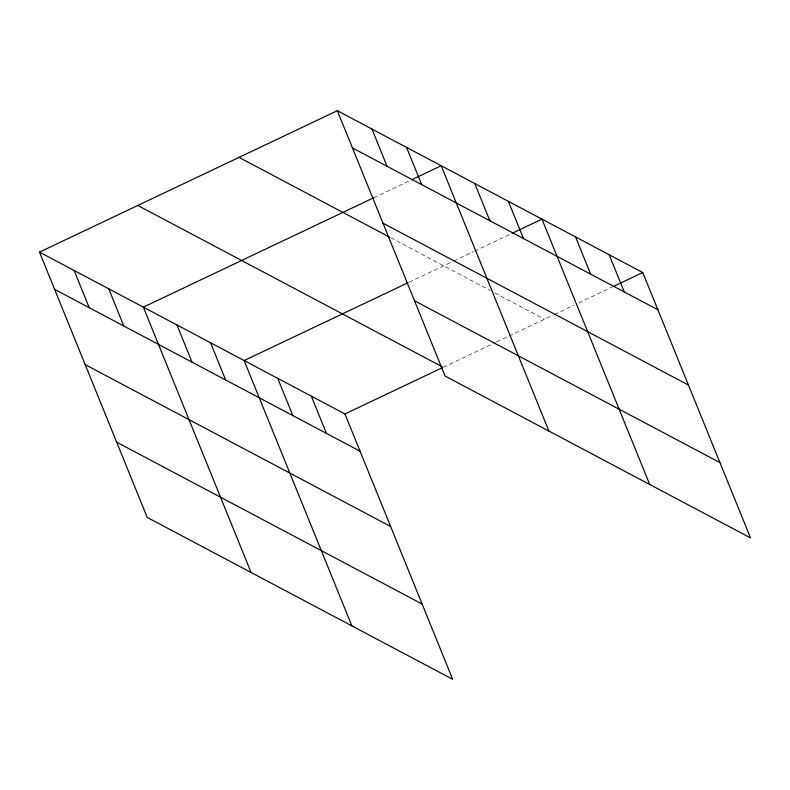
<?xml version="1.0" encoding="UTF-8"?>
<svg xmlns="http://www.w3.org/2000/svg" width="790" height="790" viewBox="0 0 790 790"><rect width="100%" height="100%" fill="white"/><g stroke="black" fill="none" stroke-linecap="round" stroke-linejoin="round"><path stroke-width="0.59" stroke-dasharray="3.95 2.96" d="M373.818 197.717L410.257 180.416M409.19 282.188L452.522 261.609M453.628 261.085L473.506 251.655M474.602 251.121L511.051 233.82M443.21 367.301L495.518 342.465M496.624 341.932L553.316 315.022M554.412 314.499L574.29 305.059M578.715 302.955L611.845 287.224M390.576 237.672L490.284 290.503M494.619 292.794L544.478 319.219"/><path stroke-width="1.19" d="M39.5 252.129L344.934 413.96L452.67 679.291L147.236 517.45L39.5 252.129L337.33 110.709L642.764 272.55L750.5 537.871L445.066 376.04L337.33 110.709M373.818 197.717L143.346 307.152L251.082 572.474M411.363 179.893L441.175 165.732L548.912 431.063M408.075 282.711L244.14 360.556L351.876 625.887M512.157 233.297L541.97 219.136L649.706 484.468M344.934 413.96L442.114 367.824M612.941 286.701L642.764 272.55M352.449 147.937L657.882 309.779M383.012 223.215L688.446 385.056M239.044 157.378L389.5 237.099M414.503 300.763L719.937 462.604M137.786 205.459L442.133 366.718M54.619 289.357L360.052 451.199M85.182 364.625L390.615 526.466M116.673 442.183L422.107 604.024M609.169 254.745L624.278 291.974M575.564 236.941L590.683 274.179M508.375 201.341L523.494 238.57M474.77 183.537L489.889 220.766M406.564 147.394L421.682 184.623M371.952 129.047L387.06 166.285M311.329 396.165L326.448 433.394M277.734 378.361L292.853 415.589M210.545 342.751L225.664 379.99M176.94 324.957L192.059 362.185M108.734 288.804L123.852 326.043M74.112 270.466L89.231 307.695"/></g></svg>
